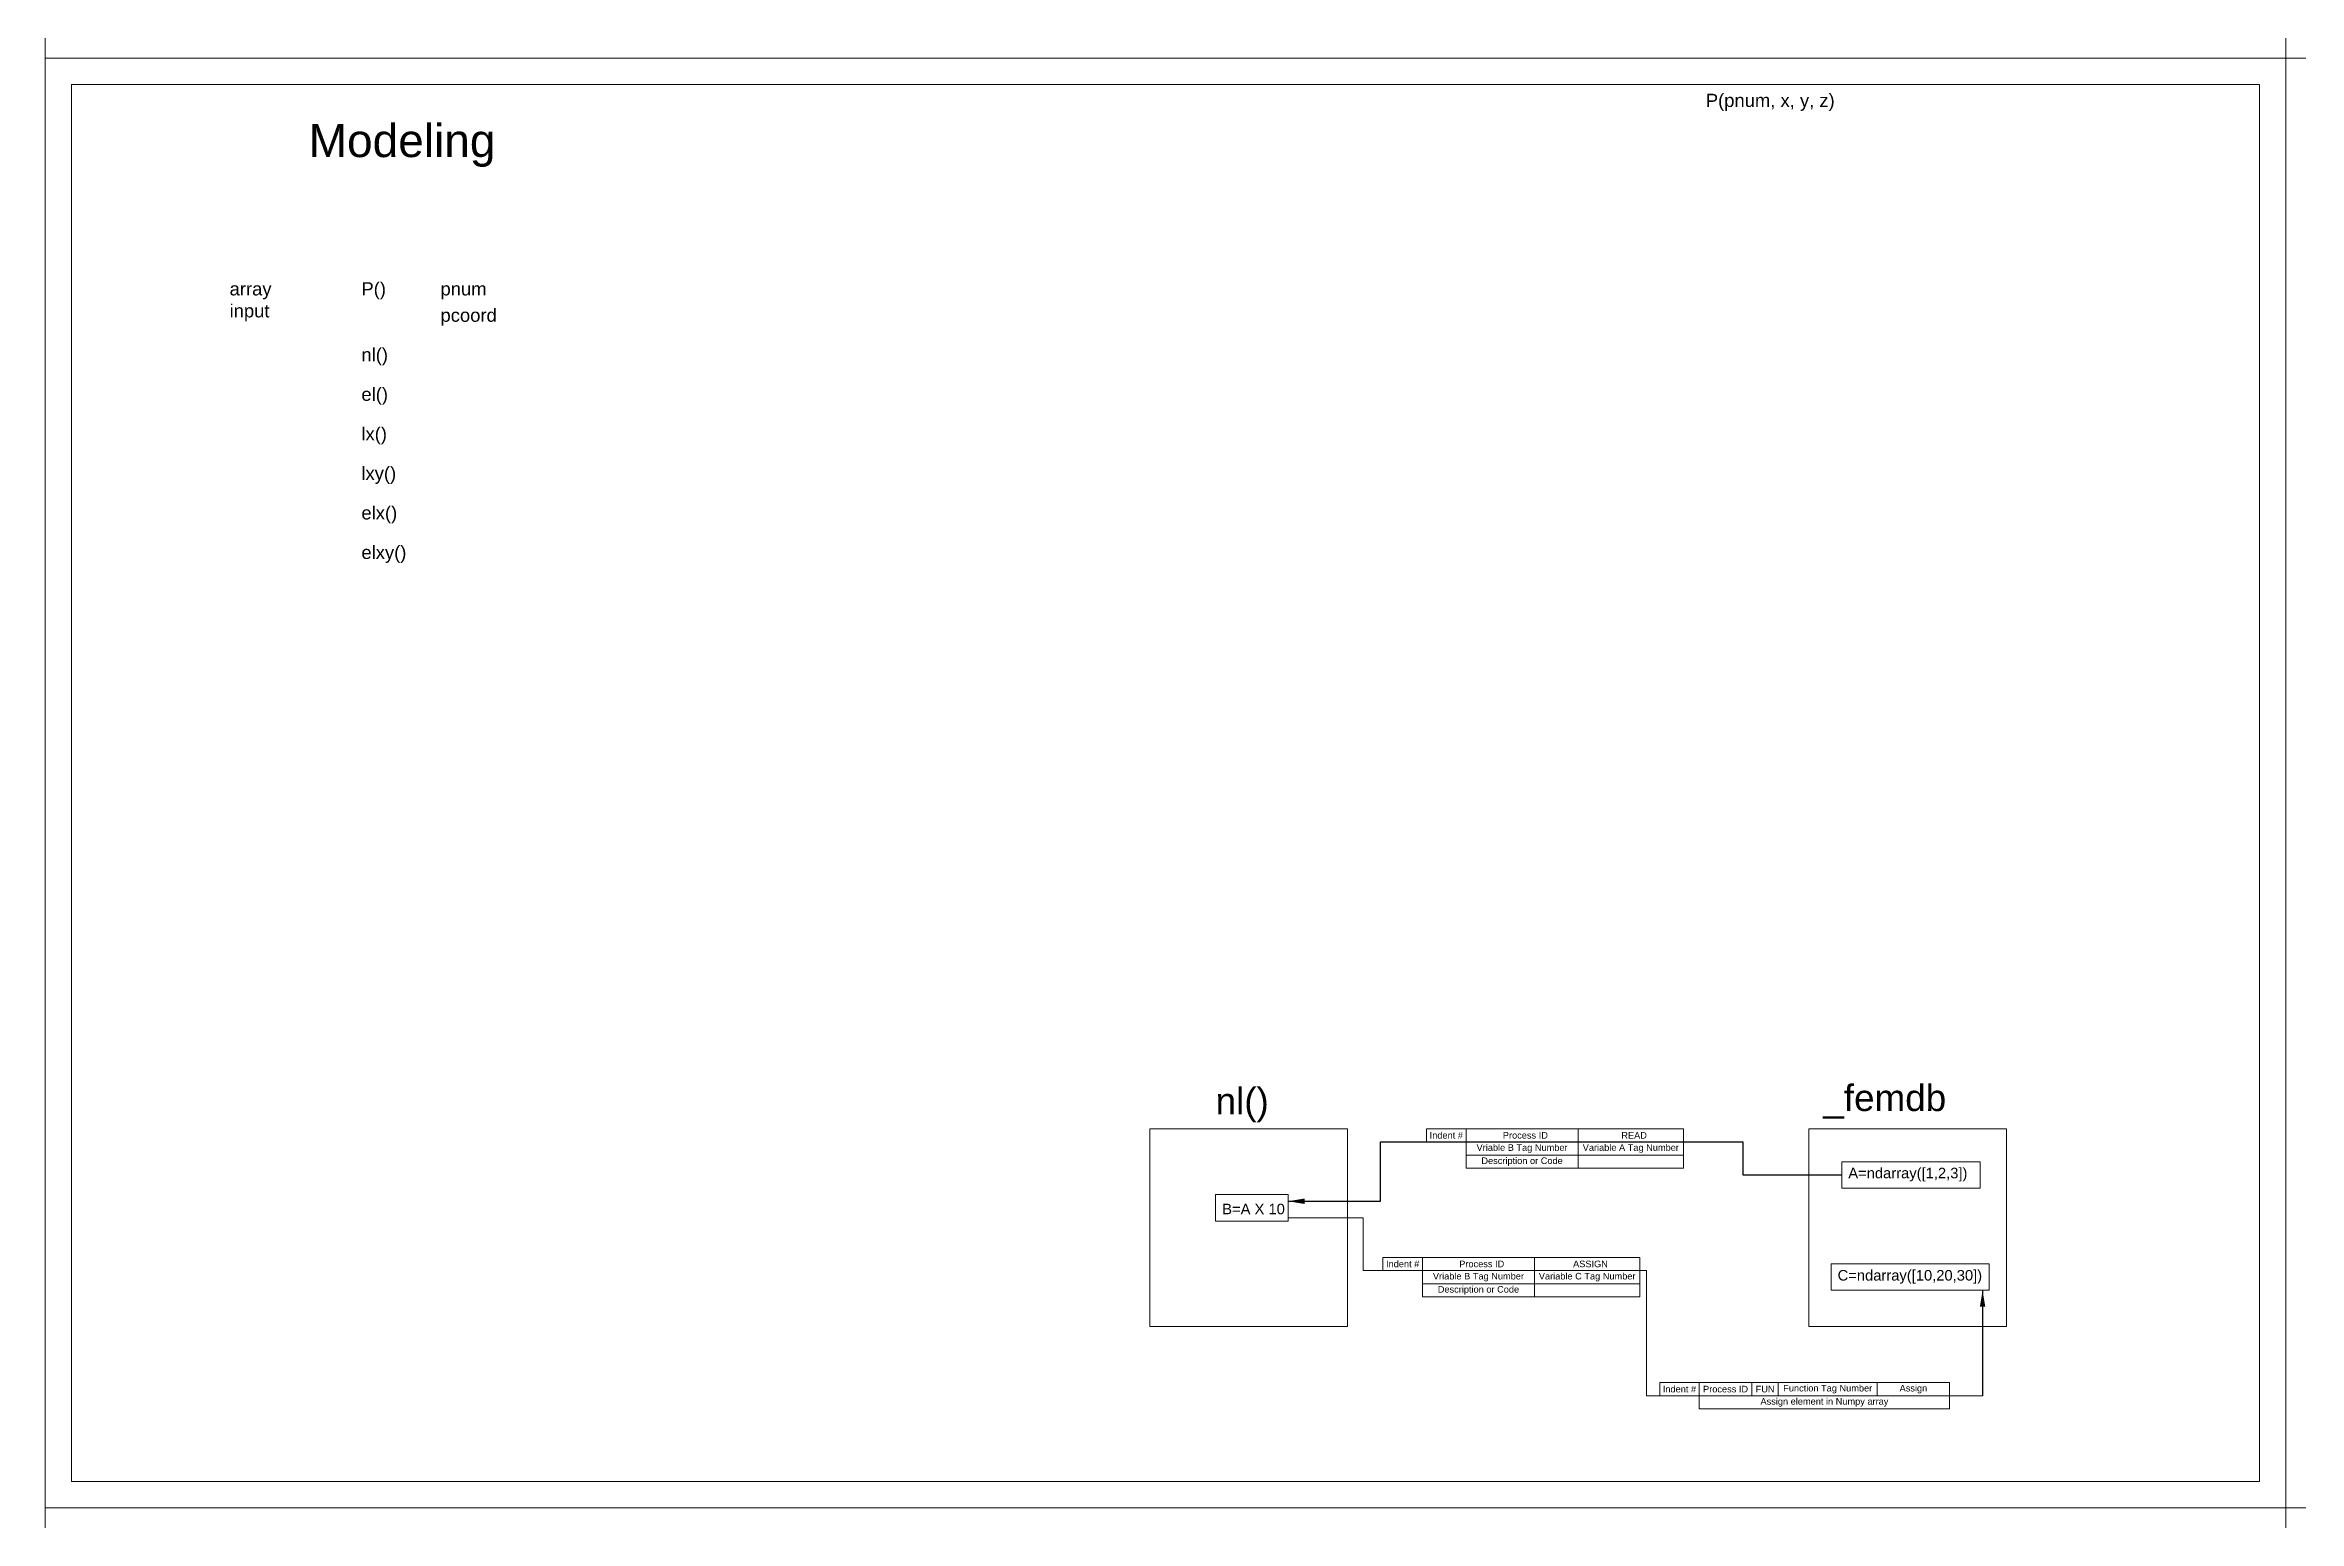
# Model space of a CAD drawing. Header units: inches. Extents: x 0 to 85, y 0 to 55.
# Drawn here: x 0 to 17.1, y 10.9 to 22.1 of the extents above; entities that cross this region are included whole.
import ezdxf

# ---------------------------------------------------------------- set-up
doc = ezdxf.new("R2010")
doc.units = ezdxf.units.IN
doc.header["$LTSCALE"] = 0.1
doc.header["$MEASUREMENT"] = 0
doc.layers.get('0').update_dxf_attribs({"lineweight": 5, "true_color": 0xffffff})
doc.styles.get("Standard").update_dxf_attribs({"font": ''})
doc.styles.add('textstyle10', font='')
doc.styles.add('textstyle104', font='')
doc.styles.add('textstyle112', font='')
doc.styles.add('textstyle118', font='')
doc.styles.add('textstyle137', font='')
doc.styles.add('textstyle143', font='')
doc.styles.add('textstyle145', font='')
doc.styles.add('textstyle15', font='')
doc.styles.add('textstyle164', font='')
doc.styles.add('textstyle166', font='')
doc.styles.add('textstyle168', font='')
doc.styles.add('textstyle169', font='')
doc.styles.add('textstyle176', font='')
doc.styles.add('textstyle202', font='')
doc.styles.add('textstyle208', font='')
doc.styles.add('textstyle219', font='')
doc.styles.add('textstyle22', font='')
doc.styles.add('textstyle227', font='')
doc.styles.add('textstyle229', font='')
doc.styles.add('textstyle243', font='')
doc.styles.add('textstyle247', font='')
doc.styles.add('textstyle29', font='')
doc.styles.add('textstyle34', font='')
doc.styles.add('textstyle41', font='')
doc.styles.add('textstyle44', font='')
doc.styles.add('textstyle46', font='')
doc.styles.add('textstyle47', font='')
doc.styles.add('textstyle61', font='')
doc.styles.add('textstyle62', font='')
doc.styles.add('textstyle66', font='')
doc.styles.add('textstyle72', font='')
doc.styles.add('textstyle79', font='')
doc.styles.add('textstyle83', font='')
doc.styles.add('textstyle90', font='')
doc.styles.add('textstyle97', font='')
doc.styles.get('Standard').set_extended_font_data('txt')
doc.styles.get('textstyle10').set_extended_font_data('Arial')
doc.styles.get('textstyle104').set_extended_font_data('Arial')
doc.styles.get('textstyle112').set_extended_font_data('Arial')
doc.styles.get('textstyle118').set_extended_font_data('Arial')
doc.styles.get('textstyle137').set_extended_font_data('Arial')
doc.styles.get('textstyle143').set_extended_font_data('Arial')
doc.styles.get('textstyle145').set_extended_font_data('Arial')
doc.styles.get('textstyle15').set_extended_font_data('Arial')
doc.styles.get('textstyle164').set_extended_font_data('Arial')
doc.styles.get('textstyle166').set_extended_font_data('Arial')
doc.styles.get('textstyle168').set_extended_font_data('Arial')
doc.styles.get('textstyle169').set_extended_font_data('Arial')
doc.styles.get('textstyle176').set_extended_font_data('Arial')
doc.styles.get('textstyle202').set_extended_font_data('Arial')
doc.styles.get('textstyle208').set_extended_font_data('Arial')
doc.styles.get('textstyle219').set_extended_font_data('Arial')
doc.styles.get('textstyle22').set_extended_font_data('Arial')
doc.styles.get('textstyle227').set_extended_font_data('Arial')
doc.styles.get('textstyle229').set_extended_font_data('Arial')
doc.styles.get('textstyle243').set_extended_font_data('Arial')
doc.styles.get('textstyle247').set_extended_font_data('Arial')
doc.styles.get('textstyle29').set_extended_font_data('Arial')
doc.styles.get('textstyle34').set_extended_font_data('Arial')
doc.styles.get('textstyle41').set_extended_font_data('Arial')
doc.styles.get('textstyle44').set_extended_font_data('Arial')
doc.styles.get('textstyle46').set_extended_font_data('Arial')
doc.styles.get('textstyle47').set_extended_font_data('Arial')
doc.styles.get('textstyle61').set_extended_font_data('Arial')
doc.styles.get('textstyle62').set_extended_font_data('Arial')
doc.styles.get('textstyle66').set_extended_font_data('Arial')
doc.styles.get('textstyle72').set_extended_font_data('Arial')
doc.styles.get('textstyle79').set_extended_font_data('Arial')
doc.styles.get('textstyle83').set_extended_font_data('Arial')
doc.styles.get('textstyle90').set_extended_font_data('Arial')
doc.styles.get('textstyle97').set_extended_font_data('Arial')
doc.dimstyles.get("Standard").update_dxf_attribs({"dimtxt": 0.125, "dimasz": 0.125, "dimexe": 0.0625, "dimexo": 0.03125, "dimgap": 0.03125, "dimtad": 1, "dimtxsty": 'Standard', "dimcen": 2.5, "dimadec": 0, "dimazin": 0, "dimtfac": 1, "dimtmove": 0, "dimatfit": 3, "dimfxl": 1, "dimarcsym": 0})

msp = doc.modelspace()

# ---------------------------------------------------------------- linework, layer by layer
for p, q in [((0, 22), (0, 33)), ((0, 33), (0, 22)), ((17, 22), (17, 33)), ((17, 22), (17, 33)), ((17, 33), (17, 22)), ((0, 22), (17, 22)), ((17, 22), (0, 22)), ((0, 22), (0, 11)), ((17, 22), (34, 22)), ((17, 11), (17, 22)), ((17, 11), (17, 22)), ((34, 22), (17, 22)), ((17, 22), (17, 11)), ((17, 22), (17, 11)), ((16.8, 21.8), (0.2, 21.8)), ((0.2, 21.8), (0.2, 11.2)), ((16.8, 11.2), (16.8, 21.8)), ((8.381, 13.876), (9.881, 13.876)), ((8.381, 12.376), (8.381, 13.876)), ((9.881, 13.876), (9.881, 12.376)), ((10.781, 13.876), (10.481, 13.876)), ((10.481, 13.876), (10.481, 13.776)), ((10.781, 13.876), (12.431, 13.876)), ((10.781, 13.676), (10.781, 13.876)), ((11.631, 13.876), (11.631, 13.576)), ((12.431, 13.876), (12.431, 13.676)), ((13.381, 13.876), (14.881, 13.876)), ((13.381, 12.376), (13.381, 13.876)), ((14.881, 13.876), (14.881, 12.376)), ((10.481, 13.776), (10.781, 13.776)), ((10.531, 13.776), (10.781, 13.776)), ((12.431, 13.676), (10.781, 13.676)), ((10.781, 13.676), (10.781, 13.576)), ((10.781, 13.576), (12.431, 13.576)), ((12.431, 13.576), (12.431, 13.676)), ((13.631, 13.626), (14.681, 13.626)), ((13.631, 13.426), (13.631, 13.626)), ((14.681, 13.626), (14.681, 13.426)), ((8.881, 13.376), (9.431, 13.376)), ((8.881, 13.176), (8.881, 13.376)), ((9.431, 13.376), (9.431, 13.176)), ((14.681, 13.426), (13.631, 13.426)), ((9.431, 13.176), (8.881, 13.176)), ((9.431, 13.2), (10, 13.2)), ((10, 13.2), (10, 12.8)), ((10.45, 12.9), (10.15, 12.9)), ((10.15, 12.9), (10.15, 12.8)), ((10.45, 12.9), (12.1, 12.9)), ((10.45, 12.7), (10.45, 12.9)), ((11.3, 12.9), (11.3, 12.6)), ((12.1, 12.9), (12.1, 12.7)), ((13.55, 12.85), (14.75, 12.85)), ((13.55, 12.65), (13.55, 12.85)), ((14.75, 12.85), (14.75, 12.65)), ((10, 12.8), (10.15, 12.8)), ((10.15, 12.8), (10.45, 12.8)), ((10.2, 12.8), (10.45, 12.8)), ((10.45, 12.8), (12.1, 12.8)), ((12.1, 12.7), (10.45, 12.7)), ((10.45, 12.7), (10.45, 12.6)), ((12.1, 12.8), (12.15, 12.8)), ((12.1, 12.6), (12.1, 12.7)), ((12.15, 12.8), (12.15, 11.85)), ((10.45, 12.6), (12.1, 12.6)), ((14.75, 12.65), (13.55, 12.65)), ((9.881, 12.376), (8.381, 12.376)), ((14.881, 12.376), (13.381, 12.376)), ((12.15, 11.85), (12.25, 11.85)), ((12.55, 11.95), (12.25, 11.95)), ((12.25, 11.95), (12.25, 11.85)), ((12.25, 11.85), (12.55, 11.85)), ((12.55, 11.95), (12.55, 11.85)), ((12.55, 11.95), (14.45, 11.95)), ((12.55, 11.85), (14.45, 11.85)), ((12.55, 11.75), (12.55, 11.85)), ((12.95, 11.95), (12.95, 11.85)), ((13.15, 11.95), (13.15, 11.85)), ((13.9, 11.95), (13.9, 11.85)), ((14.45, 11.95), (14.45, 11.75)), ((14.7, 11.85), (14.45, 11.85)), ((12.55, 11.75), (14.45, 11.75)), ((0.2, 11.2), (16.8, 11.2)), ((0, 11), (17, 11)), ((17, 11), (0, 11)), ((0, 11), (0, 0)), ((17, 11), (34, 11)), ((17, 0), (17, 11)), ((34, 11), (17, 11)), ((17, 11), (17, 0))]:
    msp.add_line(p, q)

# ---------------------------------------------------------------- texts
for s, insert, char_height, attachment_point, style in [('P(pnum, x, y, z)', (12.6, 21.6), 0.1, 7, 'textstyle104'), ('Modeling', (2, 21.5), 0.25, 1, 'textstyle166'), ('\\H0.1;array\\Pinput', (1.4, 20.3), 0.2, 1, 'textstyle168'), ('\\H0.1;P()', (2.4, 20.3), 0.2, 1, 'textstyle66'), ('\\H0.1;pnum', (3, 20.3), 0.2, 1, 'textstyle97'), ('\\H0.1;pcoord', (3, 20.1), 0.2, 1, 'textstyle219'), ('\\H0.1;nl()', (2.4, 19.8), 0.2, 1, 'textstyle247'), ('\\H0.1;el()', (2.4, 19.5), 0.2, 1, 'textstyle227'), ('\\H0.1;lx()', (2.4, 19.2), 0.2, 1, 'textstyle164'), ('\\H0.1;lxy()', (2.4, 18.9), 0.2, 1, 'textstyle118'), ('\\H0.1;elx()', (2.4, 18.6), 0.2, 1, 'textstyle34'), ('\\H0.1;elxy()', (2.4, 18.3), 0.2, 1, 'textstyle22'), ('nl()', (8.881, 13.926), 0.2, 7, 'textstyle229'), ('_femdb', (13.492, 13.953), 0.2, 7, 'textstyle169'), ('Indent #', (10.631, 13.826), 0.05, 5, 'textstyle61'), ('Vriable B Tag Number', (11.206, 13.726), 0.05, 5, 'textstyle143'), ('Process ID', (11.231, 13.826), 0.05, 5, 'textstyle62'), ('Variable A Tag Number', (12.031, 13.726), 0.05, 5, 'textstyle112'), ('READ', (12.056, 13.826), 0.05, 5, 'textstyle176'), ('Description or Code', (11.206, 13.626), 0.05, 5, 'textstyle10'), ('A=ndarray([1,2,3])', (13.681, 13.476), 0.08, 7, 'textstyle15'), ('B=A X 10', (8.931, 13.226), 0.08, 7, 'textstyle47'), ('Indent #', (10.3, 12.85), 0.05, 5, 'textstyle79'), ('Process ID', (10.9, 12.85), 0.05, 5, 'textstyle72'), ('ASSIGN', (11.725, 12.85), 0.05, 5, 'textstyle243'), ('Vriable B Tag Number', (10.875, 12.75), 0.05, 5, 'textstyle29'), ('Description or Code', (10.875, 12.65), 0.05, 5, 'textstyle83'), ('Variable C Tag Number', (11.7, 12.75), 0.05, 5, 'textstyle46'), ('C=ndarray([10,20,30])', (13.6, 12.7), 0.08, 7, 'textstyle41'), ('Indent #', (12.4, 11.9), 0.05, 5, 'textstyle145'), ('Process ID', (12.75, 11.9), 0.05, 5, 'textstyle208'), ('FUN', (13.05, 11.9), 0.05, 5, 'textstyle44'), ('Assign element in Numpy array', (13.5, 11.8), 0.05, 5, 'textstyle90'), ('Function Tag Number', (13.525, 11.9), 0.05, 5, 'textstyle202'), ('Assign', (14.175, 11.9), 0.05, 5, 'textstyle137')]:
    msp.add_mtext(s, dxfattribs=dict(insert=insert, char_height=char_height, attachment_point=attachment_point, style=style))

# ---------------------------------------------------------------- leaders
for points in [[(9.431, 13.326), (10.131, 13.326), (10.131, 13.776), (12.881, 13.776), (12.881, 13.526), (13.631, 13.526)], [(14.7, 12.65), (14.7, 11.85)]]:
    msp.add_leader(points, dimstyle='Standard', override={"dimscale": 1})

doc.saveas('drawing.dxf')
